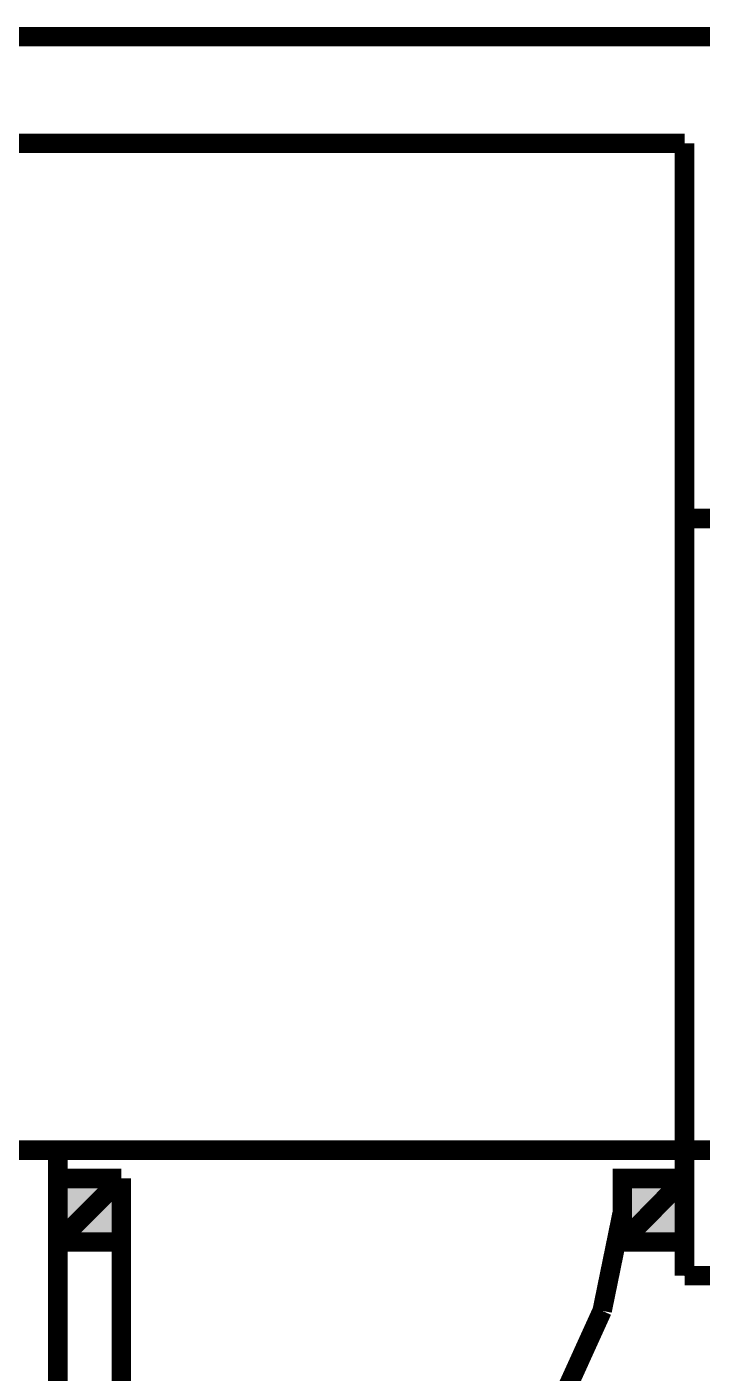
# Model space of a CAD drawing. Header units: inches. Extents: x -524 to 1067, y -71 to 1110.
# Drawn here: x 809.6 to 841.8, y 228.9 to 293.1 of the extents above; entities that cross this region are included whole.
import ezdxf

# ---------------------------------------------------------------- set-up
doc = ezdxf.new("R2010")
doc.units = ezdxf.units.IN
doc.header["$MEASUREMENT"] = 0
doc.layers.add('H', color=7, linetype='Continuous')
doc.layers.add('P', color=7, linetype='Continuous')
doc.layers.add('wall', color=16, linetype='Continuous', lineweight=20)

msp = doc.modelspace()

# ---------------------------------------------------------------- hatches: boundary and pattern name
at = {"layer": 'H', "linetype": 'Continuous'}
for points in [[(811.114, 235.053), (811.114, 238.078), (814.074, 238.078), (814.074, 235.053), (811.114, 235.053)], [(837.958, 235.053), (837.958, 238.078), (840.988, 238.078), (840.988, 235.053), (837.958, 235.053)]]:
    msp.add_hatch(color=256, dxfattribs=at).paths.add_polyline_path(points)

# ---------------------------------------------------------------- linework, layer by layer
at = {"layer": 'P', "const_width": 0.927}
for points in [[(865.964, 292.607), (799.719, 292.607)], [(768.622, 287.523), (840.922, 287.523)], [(840.922, 239.494), (840.922, 287.523)], [(846.072, 269.624), (840.922, 269.624)], [(846.973, 239.494), (805.062, 239.494)], [(811.048, 239.494), (811.048, 233.509)], [(811.048, 233.509), (811.048, 239.494), (811.048, 233.509), (811.048, 239.494)], [(811.048, 239.494), (840.922, 239.494)], [(840.922, 239.494), (840.922, 233.509)], [(840.922, 239.494), (840.922, 233.509)], [(811.048, 238.144), (811.048, 235.118)], [(811.048, 235.118), (814.074, 238.144)], [(814.074, 238.144), (811.048, 238.144)], [(811.048, 235.118), (814.074, 238.144)], [(814.074, 238.144), (814.074, 235.118), (811.048, 235.118)], [(840.922, 238.144), (837.958, 235.118)], [(840.922, 238.144), (837.958, 235.118)], [(837.958, 235.118), (837.958, 238.144), (840.922, 238.144)], [(840.922, 235.118), (840.922, 238.144)], [(811.048, 184.579), (811.048, 236.534)], [(814.074, 236.534), (814.074, 210.781)], [(836.995, 231.833), (837.958, 236.534)], [(837.958, 235.118), (840.922, 235.118)], [(894.936, 233.509), (840.922, 233.509)], [(832.874, 223.53), (835.126, 227.713), (836.995, 231.833)]]:
    msp.add_lwpolyline(points, dxfattribs=at)
at = {"layer": 'wall'}
msp.add_lwpolyline([(904.013, 98.826), (903.98, 158.891), (913.025, 158.891), (912.304, 167.907), (904.013, 167.907), (904.013, 179.495), (798.752, 179.495), (798.752, 184.579), (805.062, 184.929), (805.062, 238.985), (811.048, 239.494), (811.048, 184.579), (894.936, 184.579), (894.936, 233.509), (840.922, 233.509), (840.922, 239.415), (894.936, 239.494), (894.936, 243.37), (904.013, 243.422), (904.013, 179.495)], dxfattribs=at)

doc.saveas('drawing.dxf')
